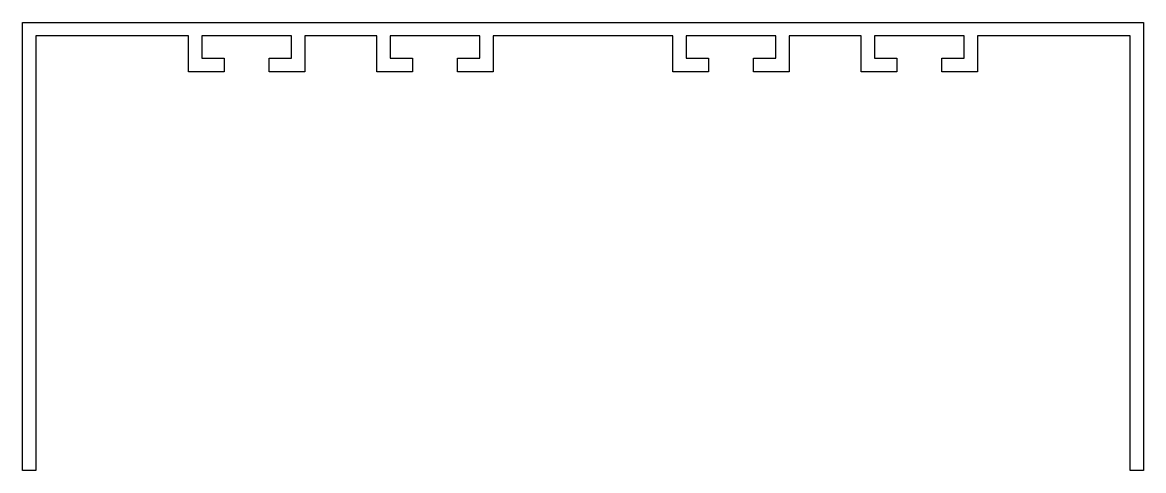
# Model space of a CAD drawing. Extents: x 876 to 1001, y -38 to 12.
import ezdxf

# ---------------------------------------------------------------- set-up
doc = ezdxf.new("R2010")
doc.units = 0
doc.header["$LTSCALE"] = 15
doc.layers.get('0').update_dxf_attribs({"linetype": 'CONTINUOUS'})

msp = doc.modelspace()

# ---------------------------------------------------------------- linework, layer by layer
msp.add_lwpolyline([(960.32, 10.83), (950.32, 10.83), (950.32, 8.33), (952.82, 8.33), (952.82, 6.83), (948.82, 6.83), (948.82, 10.83), (928.82, 10.83), (928.82, 6.83), (924.82, 6.83), (924.82, 8.33), (927.32, 8.33), (927.32, 10.83), (917.32, 10.83), (917.32, 8.33), (919.82, 8.33), (919.82, 6.83), (915.82, 6.83), (915.82, 10.83), (907.82, 10.83), (907.82, 6.83), (903.82, 6.83), (903.82, 8.33), (906.32, 8.33), (906.32, 10.83), (896.32, 10.83), (896.32, 8.33), (898.82, 8.33), (898.82, 6.83), (894.82, 6.83), (894.82, 10.83), (877.82, 10.83), (877.82, -37.67), (876.32, -37.67), (876.32, 12.33), (1001.32, 12.33), (1001.32, -37.67), (999.82, -37.67), (999.82, 10.83), (982.82, 10.83), (982.82, 6.83), (978.82, 6.83), (978.82, 8.33), (981.32, 8.33), (981.32, 10.83), (971.32, 10.83), (971.32, 8.33), (973.82, 8.33), (973.82, 6.83), (969.82, 6.83), (969.82, 10.83), (961.82, 10.83), (961.82, 6.83), (957.82, 6.83), (957.82, 8.33), (960.32, 8.33)], close=True)

doc.saveas('drawing.dxf')
